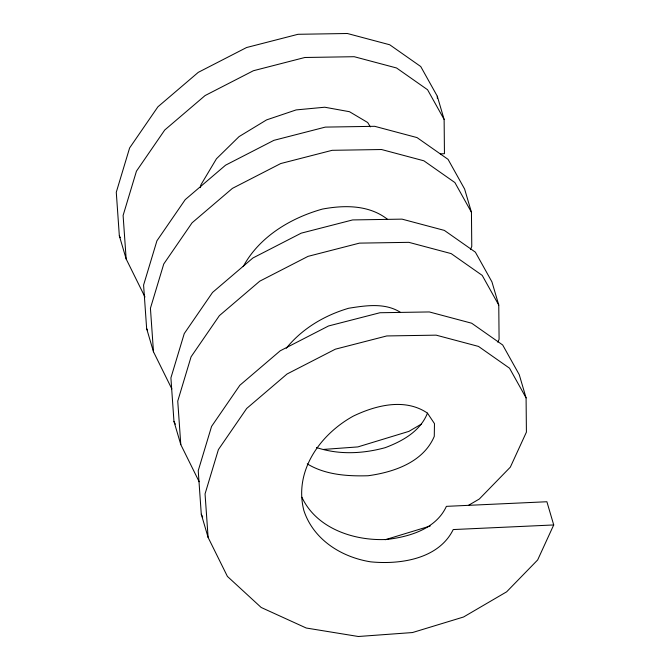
<?xml version="1.0" encoding="UTF-8"?>
<svg xmlns="http://www.w3.org/2000/svg" width="670" height="670" viewBox="0 0 670 670"><rect width="100%" height="100%" fill="white"/><g stroke="black" fill="none" stroke-linecap="round" stroke-linejoin="round"><path stroke-width="1" d="M200.28 187.625L201 184.677L216.46 158.773L239.081 136.596L266.576 119.897L296.148 109.914L324.766 107.225L349.48 111.706L367.679 122.51L370.376 126.864M470.474 249.341L471.772 246.501L471.445 212.256L464.62 189.049L448.062 159.359L417.025 137.584L374.689 126.312L325.327 127.107L273.896 140.34L225.581 165.172L185.23 199.627L156.931 240.781L143.589 285.068L146.646 328.602L153.48 351.8L171.847 388.918M497.785 342.161L499.091 339.322L498.765 305.068L491.939 281.869L475.382 252.171L444.344 230.396L402.008 219.132L352.638 219.928L301.215 233.16L252.891 257.992L212.541 292.438L184.25 333.593L170.909 377.88L173.965 421.413L180.799 444.62L199.166 481.738M301.919 497.257C316.458 528.613 354.363 541.142 386.942 539.442C409.688 536.754 436.078 528.898 446.396 506.353L546.896 501.746L553.721 524.953L537.658 559.952L506.629 591.828L463.548 617.003L412.494 632.547L358.333 636.5L306.24 628.016L261.166 607.464L227.406 576.409L208.11 537.432L201.285 514.233L198.228 470.7L211.569 426.413L239.86 385.258L280.211 350.804L328.534 325.972L379.957 312.739L429.319 311.944L471.663 323.216L502.693 344.991L519.25 374.681L526.084 397.888L526.411 432.133L510.339 467.141L479.31 499.016L468.539 505.306M427.452 413.156C420.308 431.271 402.553 441.136 385.225 447.661C362.805 453.816 338.769 454.955 316.5 447.535M243.202 266.61C259.257 236.795 290.529 218.018 322.412 209.082C344.522 204.961 369.07 204.819 387.603 219.375M286.241 348.3C302.178 328.576 324.523 315.352 348.676 308.25C365.686 305.545 385.166 302.505 400.484 312.387M421.48 424.026L408.909 431.371L357.855 446.915L323.493 449.428M385.175 539.735L430.224 526.017M440.332 153.882L444.453 153.69L444.126 119.436L437.301 96.237L420.743 66.539L389.714 44.764L347.37 33.5L298.008 34.296L246.577 47.528L198.261 72.36L157.911 106.806L129.612 147.961L116.279 192.248L119.335 235.781L126.161 258.988L144.988 297.036M553.721 524.953L453.221 529.56C438.691 559.115 400.258 564.718 370.703 561.845C341.449 557.197 313.485 539.727 303.87 510.54C293.736 471.161 319.95 434.503 353.291 416.12C375.912 405.224 405.04 397.854 427.443 413.097L434.47 423.616L434.277 436.363C423.348 462.25 393.818 472.216 368.039 475.75C347.345 476.337 325.352 474.879 307.254 463.875M444.126 119.436L427.569 89.746L396.54 67.972L354.204 56.707L304.833 57.494L253.411 70.727L205.087 95.559L164.736 130.014L136.445 171.168L123.104 215.455L126.161 258.988M471.445 212.256L454.888 182.558L423.859 160.792L381.515 149.519L332.153 150.315L280.73 163.547L232.406 188.379L192.055 222.825L163.756 263.988L150.423 308.267L153.48 351.8M498.765 305.068L482.207 275.378L451.17 253.603L408.834 242.339L359.472 243.126L308.041 256.359L259.726 281.191L219.375 315.645L191.076 356.8L177.743 401.087L180.799 444.62M526.084 397.888L509.527 368.19L478.489 346.415L436.153 335.151L386.783 335.946L335.36 349.179L287.036 374.011L246.694 408.457L218.395 449.612L205.054 493.899L208.11 537.432M119.335 235.781L120.248 237.641M146.646 328.602L147.567 330.452M173.965 421.413L175.347 424.194M201.285 514.233L202.658 517.014M437.301 96.237L437.317 98.314"/></g></svg>
